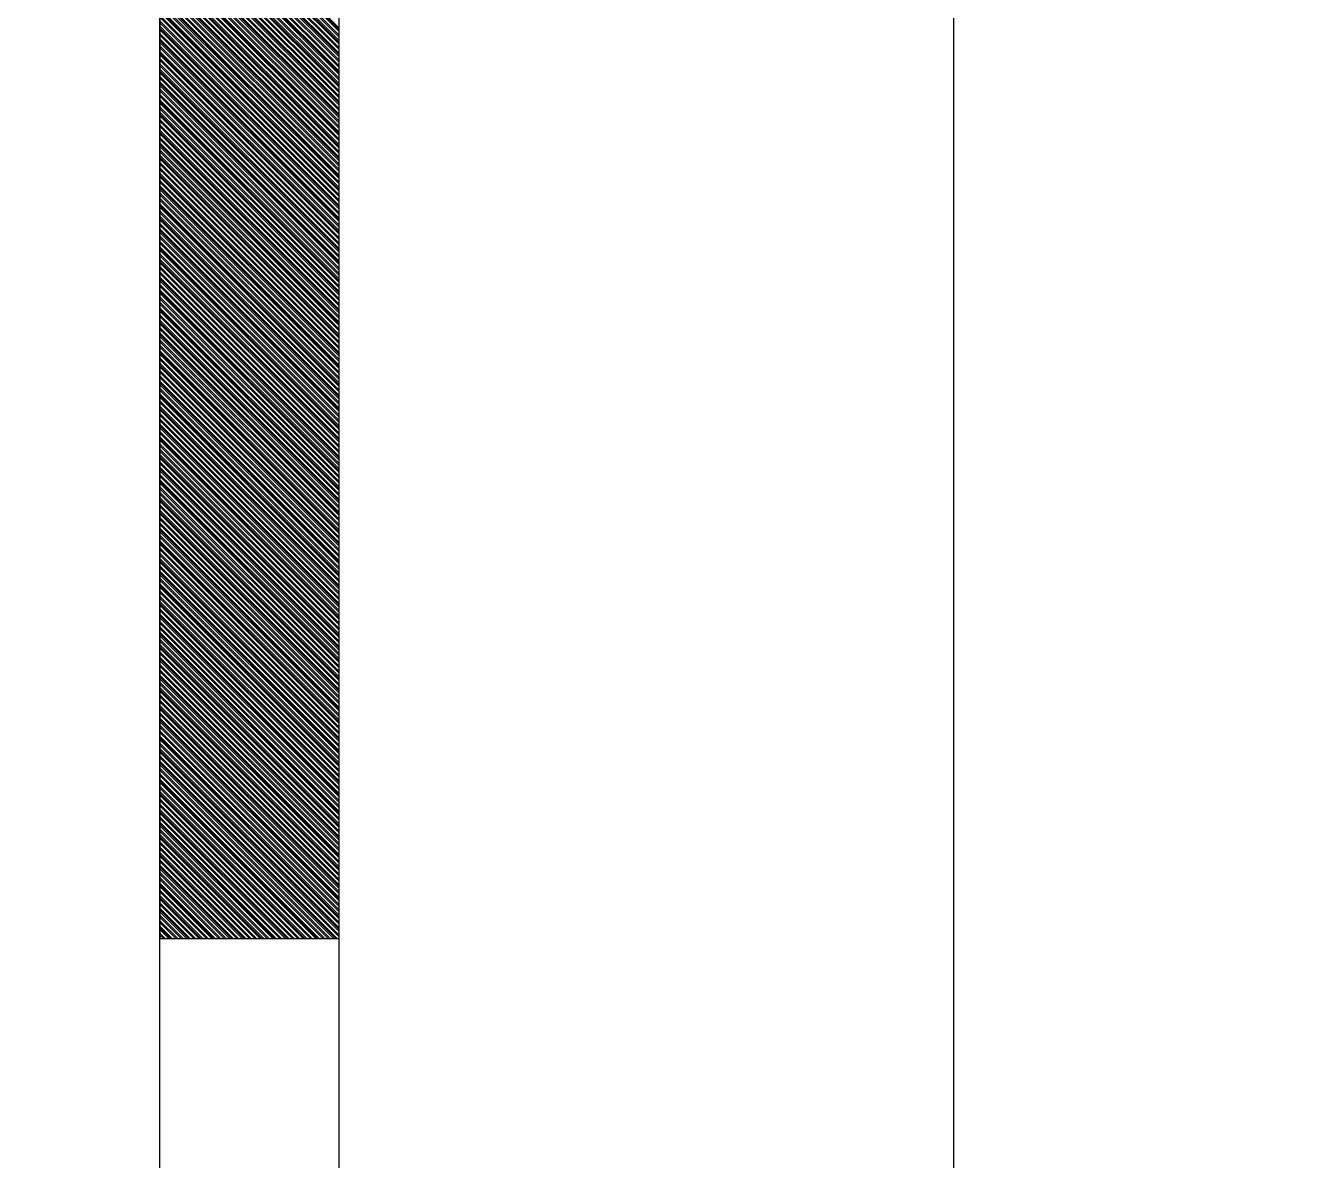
# Model space of a CAD drawing. Extents: x 731854 to 732444, y 4380981 to 4382008.
# Drawn here: x 732092.92 to 732099.99, y 4381909.77 to 4381916.11 of the extents above; entities that cross this region are included whole.
import ezdxf

# ---------------------------------------------------------------- set-up
doc = ezdxf.new("R2010")
doc.units = 0
doc.layers.get('0').update_dxf_attribs({"linetype": 'CONTINUOUS'})

msp = doc.modelspace()

# ---------------------------------------------------------------- linework, layer by layer
at = {"color": 0, "linetype": 'CONTINUOUS'}
for p, q in [((732093.67, 4381881.01), (732093.67, 4381981.01)), ((732093.67, 4381881.01), (732093.67, 4381981.01)), ((732094.67, 4381881.01), (732094.67, 4381981.01)), ((732094.67, 4381881.01), (732094.67, 4381981.01)), ((732094.67, 4381916.09), (732093.67, 4381917.09)), ((732094.67, 4381916.09), (732093.67, 4381917.09)), ((732094.67, 4381916.08), (732093.67, 4381917.08)), ((732094.67, 4381916.08), (732093.67, 4381917.08)), ((732094.67, 4381916.07), (732093.67, 4381917.07)), ((732094.67, 4381916.07), (732093.67, 4381917.07)), ((732094.67, 4381916.05), (732093.67, 4381917.05)), ((732094.67, 4381916.05), (732093.67, 4381917.05)), ((732094.67, 4381916.04), (732093.67, 4381917.04)), ((732094.67, 4381916.04), (732093.67, 4381917.04)), ((732094.67, 4381916.02), (732093.67, 4381917.02)), ((732094.67, 4381916.02), (732093.67, 4381917.02)), ((732094.67, 4381916.01), (732093.67, 4381917.01)), ((732094.67, 4381916.01), (732093.67, 4381917.01)), ((732094.67, 4381916), (732093.67, 4381917)), ((732094.67, 4381916), (732093.67, 4381917)), ((732094.67, 4381915.98), (732093.67, 4381916.98)), ((732094.67, 4381915.98), (732093.67, 4381916.98)), ((732094.67, 4381915.97), (732093.67, 4381916.97)), ((732094.67, 4381915.97), (732093.67, 4381916.97)), ((732094.67, 4381915.95), (732093.67, 4381916.95)), ((732094.67, 4381915.95), (732093.67, 4381916.95)), ((732094.67, 4381915.94), (732093.67, 4381916.94)), ((732094.67, 4381915.94), (732093.67, 4381916.94)), ((732094.67, 4381915.93), (732093.67, 4381916.93)), ((732094.67, 4381915.93), (732093.67, 4381916.93)), ((732094.67, 4381915.91), (732093.67, 4381916.91)), ((732094.67, 4381915.91), (732093.67, 4381916.91)), ((732094.67, 4381915.9), (732093.67, 4381916.9)), ((732094.67, 4381915.9), (732093.67, 4381916.9)), ((732094.67, 4381915.88), (732093.67, 4381916.88)), ((732094.67, 4381915.88), (732093.67, 4381916.88)), ((732094.67, 4381915.87), (732093.67, 4381916.87)), ((732094.67, 4381915.87), (732093.67, 4381916.87)), ((732094.67, 4381915.85), (732093.67, 4381916.85)), ((732094.67, 4381915.85), (732093.67, 4381916.85)), ((732094.67, 4381915.84), (732093.67, 4381916.84)), ((732094.67, 4381915.84), (732093.67, 4381916.84)), ((732094.67, 4381915.83), (732093.67, 4381916.83)), ((732094.67, 4381915.83), (732093.67, 4381916.83)), ((732094.67, 4381915.81), (732093.67, 4381916.81)), ((732094.67, 4381915.81), (732093.67, 4381916.81)), ((732094.67, 4381915.8), (732093.67, 4381916.8)), ((732094.67, 4381915.8), (732093.67, 4381916.8)), ((732094.67, 4381915.78), (732093.67, 4381916.78)), ((732094.67, 4381915.78), (732093.67, 4381916.78)), ((732094.67, 4381915.77), (732093.67, 4381916.77)), ((732094.67, 4381915.77), (732093.67, 4381916.77)), ((732094.67, 4381915.76), (732093.67, 4381916.76)), ((732094.67, 4381915.76), (732093.67, 4381916.76)), ((732094.67, 4381915.74), (732093.67, 4381916.74)), ((732094.67, 4381915.74), (732093.67, 4381916.74)), ((732094.67, 4381915.73), (732093.67, 4381916.73)), ((732094.67, 4381915.73), (732093.67, 4381916.73)), ((732094.67, 4381915.71), (732093.67, 4381916.71)), ((732094.67, 4381915.71), (732093.67, 4381916.71)), ((732094.67, 4381915.7), (732093.67, 4381916.7)), ((732094.67, 4381915.7), (732093.67, 4381916.7)), ((732094.67, 4381915.68), (732093.67, 4381916.68)), ((732094.67, 4381915.68), (732093.67, 4381916.68)), ((732094.67, 4381915.67), (732093.67, 4381916.67)), ((732094.67, 4381915.67), (732093.67, 4381916.67)), ((732094.67, 4381915.66), (732093.67, 4381916.66)), ((732094.67, 4381915.66), (732093.67, 4381916.66)), ((732094.67, 4381915.64), (732093.67, 4381916.64)), ((732094.67, 4381915.64), (732093.67, 4381916.64)), ((732094.67, 4381915.63), (732093.67, 4381916.63)), ((732094.67, 4381915.63), (732093.67, 4381916.63)), ((732094.67, 4381915.61), (732093.67, 4381916.61)), ((732094.67, 4381915.61), (732093.67, 4381916.61)), ((732094.67, 4381915.6), (732093.67, 4381916.6)), ((732094.67, 4381915.6), (732093.67, 4381916.6)), ((732094.67, 4381915.59), (732093.67, 4381916.59)), ((732094.67, 4381915.59), (732093.67, 4381916.59)), ((732094.67, 4381915.57), (732093.67, 4381916.57)), ((732094.67, 4381915.57), (732093.67, 4381916.57)), ((732094.67, 4381915.56), (732093.67, 4381916.56)), ((732094.67, 4381915.56), (732093.67, 4381916.56)), ((732094.67, 4381915.54), (732093.67, 4381916.54)), ((732094.67, 4381915.54), (732093.67, 4381916.54)), ((732094.67, 4381915.53), (732093.67, 4381916.53)), ((732094.67, 4381915.53), (732093.67, 4381916.53)), ((732094.67, 4381915.51), (732093.67, 4381916.51)), ((732094.67, 4381915.51), (732093.67, 4381916.51)), ((732094.67, 4381915.5), (732093.67, 4381916.5)), ((732094.67, 4381915.5), (732093.67, 4381916.5)), ((732094.67, 4381915.49), (732093.67, 4381916.49)), ((732094.67, 4381915.49), (732093.67, 4381916.49)), ((732094.67, 4381915.47), (732093.67, 4381916.47)), ((732094.67, 4381915.47), (732093.67, 4381916.47)), ((732094.67, 4381915.46), (732093.67, 4381916.46)), ((732094.67, 4381915.46), (732093.67, 4381916.46)), ((732094.67, 4381915.44), (732093.67, 4381916.44)), ((732094.67, 4381915.44), (732093.67, 4381916.44)), ((732094.67, 4381915.43), (732093.67, 4381916.43)), ((732094.67, 4381915.43), (732093.67, 4381916.43)), ((732094.67, 4381915.42), (732093.67, 4381916.42)), ((732094.67, 4381915.42), (732093.67, 4381916.42)), ((732094.67, 4381915.4), (732093.67, 4381916.4)), ((732094.67, 4381915.4), (732093.67, 4381916.4)), ((732094.67, 4381915.39), (732093.67, 4381916.39)), ((732094.67, 4381915.39), (732093.67, 4381916.39)), ((732094.67, 4381915.37), (732093.67, 4381916.37)), ((732094.67, 4381915.37), (732093.67, 4381916.37)), ((732094.67, 4381915.36), (732093.67, 4381916.36)), ((732094.67, 4381915.36), (732093.67, 4381916.36)), ((732094.67, 4381915.35), (732093.67, 4381916.35)), ((732094.67, 4381915.35), (732093.67, 4381916.35)), ((732094.67, 4381915.33), (732093.67, 4381916.33)), ((732094.67, 4381915.33), (732093.67, 4381916.33)), ((732094.67, 4381915.32), (732093.67, 4381916.32)), ((732094.67, 4381915.32), (732093.67, 4381916.32)), ((732094.67, 4381915.3), (732093.67, 4381916.3)), ((732094.67, 4381915.3), (732093.67, 4381916.3)), ((732094.67, 4381915.29), (732093.67, 4381916.29)), ((732094.67, 4381915.29), (732093.67, 4381916.29)), ((732094.67, 4381915.27), (732093.67, 4381916.27)), ((732094.67, 4381915.27), (732093.67, 4381916.27)), ((732094.67, 4381915.26), (732093.67, 4381916.26)), ((732094.67, 4381915.26), (732093.67, 4381916.26)), ((732094.67, 4381915.25), (732093.67, 4381916.25)), ((732094.67, 4381915.25), (732093.67, 4381916.25)), ((732094.67, 4381915.23), (732093.67, 4381916.23)), ((732094.67, 4381915.23), (732093.67, 4381916.23)), ((732094.67, 4381915.22), (732093.67, 4381916.22)), ((732094.67, 4381915.22), (732093.67, 4381916.22)), ((732094.67, 4381915.2), (732093.67, 4381916.2)), ((732094.67, 4381915.2), (732093.67, 4381916.2)), ((732094.67, 4381915.19), (732093.67, 4381916.19)), ((732094.67, 4381915.19), (732093.67, 4381916.19)), ((732094.67, 4381915.18), (732093.67, 4381916.18)), ((732094.67, 4381915.18), (732093.67, 4381916.18)), ((732094.67, 4381915.16), (732093.67, 4381916.16)), ((732094.67, 4381915.16), (732093.67, 4381916.16)), ((732094.67, 4381915.15), (732093.67, 4381916.15)), ((732094.67, 4381915.15), (732093.67, 4381916.15)), ((732094.67, 4381915.13), (732093.67, 4381916.13)), ((732094.67, 4381915.13), (732093.67, 4381916.13)), ((732094.67, 4381915.12), (732093.67, 4381916.12)), ((732094.67, 4381915.12), (732093.67, 4381916.12)), ((732094.67, 4381915.1), (732093.67, 4381916.1)), ((732094.67, 4381915.1), (732093.67, 4381916.1)), ((732094.67, 4381915.09), (732093.67, 4381916.09)), ((732094.67, 4381915.09), (732093.67, 4381916.09)), ((732094.67, 4381915.08), (732093.67, 4381916.08)), ((732094.67, 4381915.08), (732093.67, 4381916.08)), ((732094.67, 4381915.06), (732093.67, 4381916.06)), ((732094.67, 4381915.06), (732093.67, 4381916.06)), ((732094.67, 4381915.05), (732093.67, 4381916.05)), ((732094.67, 4381915.05), (732093.67, 4381916.05)), ((732094.67, 4381915.03), (732093.67, 4381916.03)), ((732094.67, 4381915.03), (732093.67, 4381916.03)), ((732094.67, 4381915.02), (732093.67, 4381916.02)), ((732094.67, 4381915.02), (732093.67, 4381916.02)), ((732094.67, 4381915.01), (732093.67, 4381916.01)), ((732094.67, 4381915.01), (732093.67, 4381916.01)), ((732094.67, 4381914.99), (732093.67, 4381915.99)), ((732094.67, 4381914.99), (732093.67, 4381915.99)), ((732094.67, 4381914.98), (732093.67, 4381915.98)), ((732094.67, 4381914.98), (732093.67, 4381915.98)), ((732094.67, 4381914.96), (732093.67, 4381915.96)), ((732094.67, 4381914.96), (732093.67, 4381915.96)), ((732094.67, 4381914.95), (732093.67, 4381915.95)), ((732094.67, 4381914.95), (732093.67, 4381915.95)), ((732094.67, 4381914.94), (732093.67, 4381915.94)), ((732094.67, 4381914.94), (732093.67, 4381915.94)), ((732094.67, 4381914.92), (732093.67, 4381915.92)), ((732094.67, 4381914.92), (732093.67, 4381915.92)), ((732094.67, 4381914.91), (732093.67, 4381915.91)), ((732094.67, 4381914.91), (732093.67, 4381915.91)), ((732094.67, 4381914.89), (732093.67, 4381915.89)), ((732094.67, 4381914.89), (732093.67, 4381915.89)), ((732094.67, 4381914.88), (732093.67, 4381915.88)), ((732094.67, 4381914.88), (732093.67, 4381915.88)), ((732094.67, 4381914.86), (732093.67, 4381915.86)), ((732094.67, 4381914.86), (732093.67, 4381915.86)), ((732094.67, 4381914.85), (732093.67, 4381915.85)), ((732094.67, 4381914.85), (732093.67, 4381915.85)), ((732094.67, 4381914.84), (732093.67, 4381915.84)), ((732094.67, 4381914.84), (732093.67, 4381915.84)), ((732094.67, 4381914.82), (732093.67, 4381915.82)), ((732094.67, 4381914.82), (732093.67, 4381915.82)), ((732094.67, 4381914.81), (732093.67, 4381915.81)), ((732094.67, 4381914.81), (732093.67, 4381915.81)), ((732094.67, 4381914.79), (732093.67, 4381915.79)), ((732094.67, 4381914.79), (732093.67, 4381915.79)), ((732094.67, 4381914.78), (732093.67, 4381915.78)), ((732094.67, 4381914.78), (732093.67, 4381915.78)), ((732094.67, 4381914.77), (732093.67, 4381915.77)), ((732094.67, 4381914.77), (732093.67, 4381915.77)), ((732094.67, 4381914.75), (732093.67, 4381915.75)), ((732094.67, 4381914.75), (732093.67, 4381915.75)), ((732094.67, 4381914.74), (732093.67, 4381915.74)), ((732094.67, 4381914.74), (732093.67, 4381915.74)), ((732094.67, 4381914.72), (732093.67, 4381915.72)), ((732094.67, 4381914.72), (732093.67, 4381915.72)), ((732094.67, 4381914.71), (732093.67, 4381915.71)), ((732094.67, 4381914.71), (732093.67, 4381915.71)), ((732094.67, 4381914.69), (732093.67, 4381915.69)), ((732094.67, 4381914.69), (732093.67, 4381915.69)), ((732094.67, 4381914.68), (732093.67, 4381915.68)), ((732094.67, 4381914.68), (732093.67, 4381915.68)), ((732094.67, 4381914.67), (732093.67, 4381915.67)), ((732094.67, 4381914.67), (732093.67, 4381915.67)), ((732094.67, 4381914.65), (732093.67, 4381915.65)), ((732094.67, 4381914.65), (732093.67, 4381915.65)), ((732094.67, 4381914.64), (732093.67, 4381915.64)), ((732094.67, 4381914.64), (732093.67, 4381915.64)), ((732094.67, 4381914.62), (732093.67, 4381915.62)), ((732094.67, 4381914.62), (732093.67, 4381915.62)), ((732094.67, 4381914.61), (732093.67, 4381915.61)), ((732094.67, 4381914.61), (732093.67, 4381915.61)), ((732094.67, 4381914.6), (732093.67, 4381915.6)), ((732094.67, 4381914.6), (732093.67, 4381915.6)), ((732094.67, 4381914.58), (732093.67, 4381915.58)), ((732094.67, 4381914.58), (732093.67, 4381915.58)), ((732094.67, 4381914.57), (732093.67, 4381915.57)), ((732094.67, 4381914.57), (732093.67, 4381915.57)), ((732094.67, 4381914.55), (732093.67, 4381915.55)), ((732094.67, 4381914.55), (732093.67, 4381915.55)), ((732094.67, 4381914.54), (732093.67, 4381915.54)), ((732094.67, 4381914.54), (732093.67, 4381915.54)), ((732094.67, 4381914.52), (732093.67, 4381915.52)), ((732094.67, 4381914.52), (732093.67, 4381915.52)), ((732094.67, 4381914.51), (732093.67, 4381915.51)), ((732094.67, 4381914.51), (732093.67, 4381915.51)), ((732094.67, 4381914.5), (732093.67, 4381915.5)), ((732094.67, 4381914.5), (732093.67, 4381915.5)), ((732094.67, 4381914.48), (732093.67, 4381915.48)), ((732094.67, 4381914.48), (732093.67, 4381915.48)), ((732094.67, 4381914.47), (732093.67, 4381915.47)), ((732094.67, 4381914.47), (732093.67, 4381915.47)), ((732094.67, 4381914.45), (732093.67, 4381915.45)), ((732094.67, 4381914.45), (732093.67, 4381915.45)), ((732094.67, 4381914.44), (732093.67, 4381915.44)), ((732094.67, 4381914.44), (732093.67, 4381915.44)), ((732094.67, 4381914.43), (732093.67, 4381915.43)), ((732094.67, 4381914.43), (732093.67, 4381915.43)), ((732094.67, 4381914.41), (732093.67, 4381915.41)), ((732094.67, 4381914.41), (732093.67, 4381915.41)), ((732094.67, 4381914.4), (732093.67, 4381915.4)), ((732094.67, 4381914.4), (732093.67, 4381915.4)), ((732094.67, 4381914.38), (732093.67, 4381915.38)), ((732094.67, 4381914.38), (732093.67, 4381915.38)), ((732094.67, 4381914.37), (732093.67, 4381915.37)), ((732094.67, 4381914.37), (732093.67, 4381915.37)), ((732094.67, 4381914.36), (732093.67, 4381915.36)), ((732094.67, 4381914.36), (732093.67, 4381915.36)), ((732094.67, 4381914.34), (732093.67, 4381915.34)), ((732094.67, 4381914.34), (732093.67, 4381915.34)), ((732094.67, 4381914.33), (732093.67, 4381915.33)), ((732094.67, 4381914.33), (732093.67, 4381915.33)), ((732094.67, 4381914.31), (732093.67, 4381915.31)), ((732094.67, 4381914.31), (732093.67, 4381915.31)), ((732094.67, 4381914.3), (732093.67, 4381915.3)), ((732094.67, 4381914.3), (732093.67, 4381915.3)), ((732094.67, 4381914.28), (732093.67, 4381915.28)), ((732094.67, 4381914.28), (732093.67, 4381915.28)), ((732094.67, 4381914.27), (732093.67, 4381915.27)), ((732094.67, 4381914.27), (732093.67, 4381915.27)), ((732094.67, 4381914.26), (732093.67, 4381915.26)), ((732094.67, 4381914.26), (732093.67, 4381915.26)), ((732094.67, 4381914.24), (732093.67, 4381915.24)), ((732094.67, 4381914.24), (732093.67, 4381915.24)), ((732094.67, 4381914.23), (732093.67, 4381915.23)), ((732094.67, 4381914.23), (732093.67, 4381915.23)), ((732094.67, 4381914.21), (732093.67, 4381915.21)), ((732094.67, 4381914.21), (732093.67, 4381915.21)), ((732094.67, 4381914.2), (732093.67, 4381915.2)), ((732094.67, 4381914.2), (732093.67, 4381915.2)), ((732094.67, 4381914.19), (732093.67, 4381915.19)), ((732094.67, 4381914.19), (732093.67, 4381915.19)), ((732094.67, 4381914.17), (732093.67, 4381915.17)), ((732094.67, 4381914.17), (732093.67, 4381915.17)), ((732094.67, 4381914.16), (732093.67, 4381915.16)), ((732094.67, 4381914.16), (732093.67, 4381915.16)), ((732094.67, 4381914.14), (732093.67, 4381915.14)), ((732094.67, 4381914.14), (732093.67, 4381915.14)), ((732094.67, 4381914.13), (732093.67, 4381915.13)), ((732094.67, 4381914.13), (732093.67, 4381915.13)), ((732094.67, 4381914.11), (732093.67, 4381915.11)), ((732094.67, 4381914.11), (732093.67, 4381915.11)), ((732094.67, 4381914.1), (732093.67, 4381915.1)), ((732094.67, 4381914.1), (732093.67, 4381915.1)), ((732094.67, 4381914.09), (732093.67, 4381915.09)), ((732094.67, 4381914.09), (732093.67, 4381915.09)), ((732094.67, 4381914.07), (732093.67, 4381915.07)), ((732094.67, 4381914.07), (732093.67, 4381915.07)), ((732094.67, 4381914.06), (732093.67, 4381915.06)), ((732094.67, 4381914.06), (732093.67, 4381915.06)), ((732094.67, 4381914.04), (732093.67, 4381915.04)), ((732094.67, 4381914.04), (732093.67, 4381915.04)), ((732094.67, 4381914.03), (732093.67, 4381915.03)), ((732094.67, 4381914.03), (732093.67, 4381915.03)), ((732094.67, 4381914.02), (732093.67, 4381915.02)), ((732094.67, 4381914.02), (732093.67, 4381915.02)), ((732094.67, 4381914), (732093.67, 4381915)), ((732094.67, 4381914), (732093.67, 4381915)), ((732094.67, 4381913.99), (732093.67, 4381914.99)), ((732094.67, 4381913.99), (732093.67, 4381914.99)), ((732094.67, 4381913.97), (732093.67, 4381914.97)), ((732094.67, 4381913.97), (732093.67, 4381914.97)), ((732094.67, 4381913.96), (732093.67, 4381914.96)), ((732094.67, 4381913.96), (732093.67, 4381914.96)), ((732094.67, 4381913.95), (732093.67, 4381914.95)), ((732094.67, 4381913.95), (732093.67, 4381914.95)), ((732094.67, 4381913.93), (732093.67, 4381914.93)), ((732094.67, 4381913.93), (732093.67, 4381914.93)), ((732094.67, 4381913.92), (732093.67, 4381914.92)), ((732094.67, 4381913.92), (732093.67, 4381914.92)), ((732094.67, 4381913.9), (732093.67, 4381914.9)), ((732094.67, 4381913.9), (732093.67, 4381914.9)), ((732094.67, 4381913.89), (732093.67, 4381914.89)), ((732094.67, 4381913.89), (732093.67, 4381914.89)), ((732094.67, 4381913.87), (732093.67, 4381914.87)), ((732094.67, 4381913.87), (732093.67, 4381914.87)), ((732094.67, 4381913.86), (732093.67, 4381914.86)), ((732094.67, 4381913.86), (732093.67, 4381914.86)), ((732094.67, 4381913.85), (732093.67, 4381914.85)), ((732094.67, 4381913.85), (732093.67, 4381914.85)), ((732094.67, 4381913.83), (732093.67, 4381914.83)), ((732094.67, 4381913.83), (732093.67, 4381914.83)), ((732094.67, 4381913.82), (732093.67, 4381914.82)), ((732094.67, 4381913.82), (732093.67, 4381914.82)), ((732094.67, 4381913.8), (732093.67, 4381914.8)), ((732094.67, 4381913.8), (732093.67, 4381914.8)), ((732094.67, 4381913.79), (732093.67, 4381914.79)), ((732094.67, 4381913.79), (732093.67, 4381914.79)), ((732094.67, 4381913.78), (732093.67, 4381914.78)), ((732094.67, 4381913.78), (732093.67, 4381914.78)), ((732094.67, 4381913.76), (732093.67, 4381914.76)), ((732094.67, 4381913.76), (732093.67, 4381914.76)), ((732094.67, 4381913.75), (732093.67, 4381914.75)), ((732094.67, 4381913.75), (732093.67, 4381914.75)), ((732094.67, 4381913.73), (732093.67, 4381914.73)), ((732094.67, 4381913.73), (732093.67, 4381914.73)), ((732094.67, 4381913.72), (732093.67, 4381914.72)), ((732094.67, 4381913.72), (732093.67, 4381914.72)), ((732094.67, 4381913.7), (732093.67, 4381914.7)), ((732094.67, 4381913.7), (732093.67, 4381914.7)), ((732094.67, 4381913.69), (732093.67, 4381914.69)), ((732094.67, 4381913.69), (732093.67, 4381914.69)), ((732094.67, 4381913.68), (732093.67, 4381914.68)), ((732094.67, 4381913.68), (732093.67, 4381914.68)), ((732094.67, 4381913.66), (732093.67, 4381914.66)), ((732094.67, 4381913.66), (732093.67, 4381914.66)), ((732094.67, 4381913.65), (732093.67, 4381914.65)), ((732094.67, 4381913.65), (732093.67, 4381914.65)), ((732094.67, 4381913.63), (732093.67, 4381914.63)), ((732094.67, 4381913.63), (732093.67, 4381914.63)), ((732094.67, 4381913.62), (732093.67, 4381914.62)), ((732094.67, 4381913.62), (732093.67, 4381914.62)), ((732094.67, 4381913.61), (732093.67, 4381914.61)), ((732094.67, 4381913.61), (732093.67, 4381914.61)), ((732094.67, 4381913.59), (732093.67, 4381914.59)), ((732094.67, 4381913.59), (732093.67, 4381914.59)), ((732094.67, 4381913.58), (732093.67, 4381914.58)), ((732094.67, 4381913.58), (732093.67, 4381914.58)), ((732094.67, 4381913.56), (732093.67, 4381914.56)), ((732094.67, 4381913.56), (732093.67, 4381914.56)), ((732094.67, 4381913.55), (732093.67, 4381914.55)), ((732094.67, 4381913.55), (732093.67, 4381914.55)), ((732094.67, 4381913.53), (732093.67, 4381914.53)), ((732094.67, 4381913.53), (732093.67, 4381914.53)), ((732094.67, 4381913.52), (732093.67, 4381914.52)), ((732094.67, 4381913.52), (732093.67, 4381914.52)), ((732094.67, 4381913.51), (732093.67, 4381914.51)), ((732094.67, 4381913.51), (732093.67, 4381914.51)), ((732094.67, 4381913.49), (732093.67, 4381914.49)), ((732094.67, 4381913.49), (732093.67, 4381914.49)), ((732094.67, 4381913.48), (732093.67, 4381914.48)), ((732094.67, 4381913.48), (732093.67, 4381914.48)), ((732094.67, 4381913.46), (732093.67, 4381914.46)), ((732094.67, 4381913.46), (732093.67, 4381914.46)), ((732094.67, 4381913.45), (732093.67, 4381914.45)), ((732094.67, 4381913.45), (732093.67, 4381914.45)), ((732094.67, 4381913.44), (732093.67, 4381914.44)), ((732094.67, 4381913.44), (732093.67, 4381914.44)), ((732094.67, 4381913.42), (732093.67, 4381914.42)), ((732094.67, 4381913.42), (732093.67, 4381914.42)), ((732094.67, 4381913.41), (732093.67, 4381914.41)), ((732094.67, 4381913.41), (732093.67, 4381914.41)), ((732094.67, 4381913.39), (732093.67, 4381914.39)), ((732094.67, 4381913.39), (732093.67, 4381914.39)), ((732094.67, 4381913.38), (732093.67, 4381914.38)), ((732094.67, 4381913.38), (732093.67, 4381914.38)), ((732094.67, 4381913.37), (732093.67, 4381914.37)), ((732094.67, 4381913.37), (732093.67, 4381914.37)), ((732094.67, 4381913.35), (732093.67, 4381914.35)), ((732094.67, 4381913.35), (732093.67, 4381914.35)), ((732094.67, 4381913.34), (732093.67, 4381914.34)), ((732094.67, 4381913.34), (732093.67, 4381914.34)), ((732094.67, 4381913.32), (732093.67, 4381914.32)), ((732094.67, 4381913.32), (732093.67, 4381914.32)), ((732094.67, 4381913.31), (732093.67, 4381914.31)), ((732094.67, 4381913.31), (732093.67, 4381914.31)), ((732094.67, 4381913.29), (732093.67, 4381914.29)), ((732094.67, 4381913.29), (732093.67, 4381914.29)), ((732094.67, 4381913.28), (732093.67, 4381914.28)), ((732094.67, 4381913.28), (732093.67, 4381914.28)), ((732094.67, 4381913.27), (732093.67, 4381914.27)), ((732094.67, 4381913.27), (732093.67, 4381914.27)), ((732094.67, 4381913.25), (732093.67, 4381914.25)), ((732094.67, 4381913.25), (732093.67, 4381914.25)), ((732094.67, 4381913.24), (732093.67, 4381914.24)), ((732094.67, 4381913.24), (732093.67, 4381914.24)), ((732094.67, 4381913.22), (732093.67, 4381914.22)), ((732094.67, 4381913.22), (732093.67, 4381914.22)), ((732094.67, 4381913.21), (732093.67, 4381914.21)), ((732094.67, 4381913.21), (732093.67, 4381914.21)), ((732094.67, 4381913.2), (732093.67, 4381914.2)), ((732094.67, 4381913.2), (732093.67, 4381914.2)), ((732094.67, 4381913.18), (732093.67, 4381914.18)), ((732094.67, 4381913.18), (732093.67, 4381914.18)), ((732094.67, 4381913.17), (732093.67, 4381914.17)), ((732094.67, 4381913.17), (732093.67, 4381914.17)), ((732094.67, 4381913.15), (732093.67, 4381914.15)), ((732094.67, 4381913.15), (732093.67, 4381914.15)), ((732094.67, 4381913.14), (732093.67, 4381914.14)), ((732094.67, 4381913.14), (732093.67, 4381914.14)), ((732094.67, 4381913.12), (732093.67, 4381914.12)), ((732094.67, 4381913.12), (732093.67, 4381914.12)), ((732094.67, 4381913.11), (732093.67, 4381914.11)), ((732094.67, 4381913.11), (732093.67, 4381914.11)), ((732094.67, 4381913.1), (732093.67, 4381914.1)), ((732094.67, 4381913.1), (732093.67, 4381914.1)), ((732094.67, 4381913.08), (732093.67, 4381914.08)), ((732094.67, 4381913.08), (732093.67, 4381914.08)), ((732094.67, 4381913.07), (732093.67, 4381914.07)), ((732094.67, 4381913.07), (732093.67, 4381914.07)), ((732094.67, 4381913.05), (732093.67, 4381914.05)), ((732094.67, 4381913.05), (732093.67, 4381914.05)), ((732094.67, 4381913.04), (732093.67, 4381914.04)), ((732094.67, 4381913.04), (732093.67, 4381914.04)), ((732094.67, 4381913.03), (732093.67, 4381914.03)), ((732094.67, 4381913.03), (732093.67, 4381914.03)), ((732094.67, 4381913.01), (732093.67, 4381914.01)), ((732094.67, 4381913.01), (732093.67, 4381914.01)), ((732094.67, 4381913), (732093.67, 4381914)), ((732094.67, 4381913), (732093.67, 4381914)), ((732094.67, 4381912.98), (732093.67, 4381913.98)), ((732094.67, 4381912.98), (732093.67, 4381913.98)), ((732094.67, 4381912.97), (732093.67, 4381913.97)), ((732094.67, 4381912.97), (732093.67, 4381913.97)), ((732094.67, 4381912.96), (732093.67, 4381913.96)), ((732094.67, 4381912.96), (732093.67, 4381913.96)), ((732094.67, 4381912.94), (732093.67, 4381913.94)), ((732094.67, 4381912.94), (732093.67, 4381913.94)), ((732094.67, 4381912.93), (732093.67, 4381913.93)), ((732094.67, 4381912.93), (732093.67, 4381913.93)), ((732094.67, 4381912.91), (732093.67, 4381913.91)), ((732094.67, 4381912.91), (732093.67, 4381913.91)), ((732094.67, 4381912.9), (732093.67, 4381913.9)), ((732094.67, 4381912.9), (732093.67, 4381913.9)), ((732094.67, 4381912.88), (732093.67, 4381913.88)), ((732094.67, 4381912.88), (732093.67, 4381913.88)), ((732094.67, 4381912.87), (732093.67, 4381913.87)), ((732094.67, 4381912.87), (732093.67, 4381913.87)), ((732094.67, 4381912.86), (732093.67, 4381913.86)), ((732094.67, 4381912.86), (732093.67, 4381913.86)), ((732094.67, 4381912.84), (732093.67, 4381913.84)), ((732094.67, 4381912.84), (732093.67, 4381913.84)), ((732094.67, 4381912.83), (732093.67, 4381913.83)), ((732094.67, 4381912.83), (732093.67, 4381913.83)), ((732094.67, 4381912.81), (732093.67, 4381913.81)), ((732094.67, 4381912.81), (732093.67, 4381913.81)), ((732094.67, 4381912.8), (732093.67, 4381913.8)), ((732094.67, 4381912.8), (732093.67, 4381913.8)), ((732094.67, 4381912.79), (732093.67, 4381913.79)), ((732094.67, 4381912.79), (732093.67, 4381913.79)), ((732094.67, 4381912.77), (732093.67, 4381913.77)), ((732094.67, 4381912.77), (732093.67, 4381913.77)), ((732094.67, 4381912.76), (732093.67, 4381913.76)), ((732094.67, 4381912.76), (732093.67, 4381913.76)), ((732094.67, 4381912.74), (732093.67, 4381913.74)), ((732094.67, 4381912.74), (732093.67, 4381913.74)), ((732094.67, 4381912.73), (732093.67, 4381913.73)), ((732094.67, 4381912.73), (732093.67, 4381913.73)), ((732094.67, 4381912.71), (732093.67, 4381913.71)), ((732094.67, 4381912.71), (732093.67, 4381913.71)), ((732094.67, 4381912.7), (732093.67, 4381913.7)), ((732094.67, 4381912.7), (732093.67, 4381913.7)), ((732094.67, 4381912.69), (732093.67, 4381913.69)), ((732094.67, 4381912.69), (732093.67, 4381913.69)), ((732094.67, 4381912.67), (732093.67, 4381913.67)), ((732094.67, 4381912.67), (732093.67, 4381913.67)), ((732094.67, 4381912.66), (732093.67, 4381913.66)), ((732094.67, 4381912.66), (732093.67, 4381913.66)), ((732094.67, 4381912.64), (732093.67, 4381913.64)), ((732094.67, 4381912.64), (732093.67, 4381913.64)), ((732094.67, 4381912.63), (732093.67, 4381913.63)), ((732094.67, 4381912.63), (732093.67, 4381913.63)), ((732094.67, 4381912.62), (732093.67, 4381913.62)), ((732094.67, 4381912.62), (732093.67, 4381913.62)), ((732094.67, 4381912.6), (732093.67, 4381913.6)), ((732094.67, 4381912.6), (732093.67, 4381913.6)), ((732094.67, 4381912.59), (732093.67, 4381913.59)), ((732094.67, 4381912.59), (732093.67, 4381913.59)), ((732094.67, 4381912.57), (732093.67, 4381913.57)), ((732094.67, 4381912.57), (732093.67, 4381913.57)), ((732094.67, 4381912.56), (732093.67, 4381913.56)), ((732094.67, 4381912.56), (732093.67, 4381913.56)), ((732094.67, 4381912.55), (732093.67, 4381913.55)), ((732094.67, 4381912.55), (732093.67, 4381913.55)), ((732094.67, 4381912.53), (732093.67, 4381913.53)), ((732094.67, 4381912.53), (732093.67, 4381913.53)), ((732094.67, 4381912.52), (732093.67, 4381913.52)), ((732094.67, 4381912.52), (732093.67, 4381913.52)), ((732094.67, 4381912.5), (732093.67, 4381913.5)), ((732094.67, 4381912.5), (732093.67, 4381913.5)), ((732094.67, 4381912.49), (732093.67, 4381913.49)), ((732094.67, 4381912.49), (732093.67, 4381913.49)), ((732094.67, 4381912.47), (732093.67, 4381913.47)), ((732094.67, 4381912.47), (732093.67, 4381913.47)), ((732094.67, 4381912.46), (732093.67, 4381913.46)), ((732094.67, 4381912.46), (732093.67, 4381913.46)), ((732094.67, 4381912.45), (732093.67, 4381913.45)), ((732094.67, 4381912.45), (732093.67, 4381913.45)), ((732094.67, 4381912.43), (732093.67, 4381913.43)), ((732094.67, 4381912.43), (732093.67, 4381913.43)), ((732094.67, 4381912.42), (732093.67, 4381913.42)), ((732094.67, 4381912.42), (732093.67, 4381913.42)), ((732094.67, 4381912.4), (732093.67, 4381913.4)), ((732094.67, 4381912.4), (732093.67, 4381913.4)), ((732094.67, 4381912.39), (732093.67, 4381913.39)), ((732094.67, 4381912.39), (732093.67, 4381913.39)), ((732094.67, 4381912.38), (732093.67, 4381913.38)), ((732094.67, 4381912.38), (732093.67, 4381913.38)), ((732094.67, 4381912.36), (732093.67, 4381913.36)), ((732094.67, 4381912.36), (732093.67, 4381913.36)), ((732094.67, 4381912.35), (732093.67, 4381913.35)), ((732094.67, 4381912.35), (732093.67, 4381913.35)), ((732094.67, 4381912.33), (732093.67, 4381913.33)), ((732094.67, 4381912.33), (732093.67, 4381913.33)), ((732094.67, 4381912.32), (732093.67, 4381913.32)), ((732094.67, 4381912.32), (732093.67, 4381913.32)), ((732094.67, 4381912.3), (732093.67, 4381913.3)), ((732094.67, 4381912.3), (732093.67, 4381913.3)), ((732094.67, 4381912.29), (732093.67, 4381913.29)), ((732094.67, 4381912.29), (732093.67, 4381913.29)), ((732094.67, 4381912.28), (732093.67, 4381913.28)), ((732094.67, 4381912.28), (732093.67, 4381913.28)), ((732094.67, 4381912.26), (732093.67, 4381913.26)), ((732094.67, 4381912.26), (732093.67, 4381913.26)), ((732094.67, 4381912.25), (732093.67, 4381913.25)), ((732094.67, 4381912.25), (732093.67, 4381913.25)), ((732094.67, 4381912.23), (732093.67, 4381913.23)), ((732094.67, 4381912.23), (732093.67, 4381913.23)), ((732094.67, 4381912.22), (732093.67, 4381913.22)), ((732094.67, 4381912.22), (732093.67, 4381913.22)), ((732094.67, 4381912.21), (732093.67, 4381913.21)), ((732094.67, 4381912.21), (732093.67, 4381913.21)), ((732094.67, 4381912.19), (732093.67, 4381913.19)), ((732094.67, 4381912.19), (732093.67, 4381913.19)), ((732094.67, 4381912.18), (732093.67, 4381913.18)), ((732094.67, 4381912.18), (732093.67, 4381913.18)), ((732094.67, 4381912.16), (732093.67, 4381913.16)), ((732094.67, 4381912.16), (732093.67, 4381913.16)), ((732094.67, 4381912.15), (732093.67, 4381913.15)), ((732094.67, 4381912.15), (732093.67, 4381913.15)), ((732094.67, 4381912.13), (732093.67, 4381913.13)), ((732094.67, 4381912.13), (732093.67, 4381913.13)), ((732094.67, 4381912.12), (732093.67, 4381913.12)), ((732094.67, 4381912.12), (732093.67, 4381913.12)), ((732094.67, 4381912.11), (732093.67, 4381913.11)), ((732094.67, 4381912.11), (732093.67, 4381913.11)), ((732094.67, 4381912.09), (732093.67, 4381913.09)), ((732094.67, 4381912.09), (732093.67, 4381913.09)), ((732094.67, 4381912.08), (732093.67, 4381913.08)), ((732094.67, 4381912.08), (732093.67, 4381913.08)), ((732094.67, 4381912.06), (732093.67, 4381913.06)), ((732094.67, 4381912.06), (732093.67, 4381913.06)), ((732094.67, 4381912.05), (732093.67, 4381913.05)), ((732094.67, 4381912.05), (732093.67, 4381913.05)), ((732094.67, 4381912.04), (732093.67, 4381913.04)), ((732094.67, 4381912.04), (732093.67, 4381913.04)), ((732094.67, 4381912.02), (732093.67, 4381913.02)), ((732094.67, 4381912.02), (732093.67, 4381913.02)), ((732094.67, 4381912.01), (732093.67, 4381913.01)), ((732094.67, 4381912.01), (732093.67, 4381913.01)), ((732094.67, 4381911.99), (732093.67, 4381912.99)), ((732094.67, 4381911.99), (732093.67, 4381912.99)), ((732094.67, 4381911.98), (732093.67, 4381912.98)), ((732094.67, 4381911.98), (732093.67, 4381912.98)), ((732094.67, 4381911.97), (732093.67, 4381912.97)), ((732094.67, 4381911.97), (732093.67, 4381912.97)), ((732094.67, 4381911.95), (732093.67, 4381912.95)), ((732094.67, 4381911.95), (732093.67, 4381912.95)), ((732094.67, 4381911.94), (732093.67, 4381912.94)), ((732094.67, 4381911.94), (732093.67, 4381912.94)), ((732094.67, 4381911.92), (732093.67, 4381912.92)), ((732094.67, 4381911.92), (732093.67, 4381912.92)), ((732094.67, 4381911.91), (732093.67, 4381912.91)), ((732094.67, 4381911.91), (732093.67, 4381912.91)), ((732094.67, 4381911.89), (732093.67, 4381912.89)), ((732094.67, 4381911.89), (732093.67, 4381912.89)), ((732094.67, 4381911.88), (732093.67, 4381912.88)), ((732094.67, 4381911.88), (732093.67, 4381912.88)), ((732094.67, 4381911.87), (732093.67, 4381912.87)), ((732094.67, 4381911.87), (732093.67, 4381912.87)), ((732094.67, 4381911.85), (732093.67, 4381912.85)), ((732094.67, 4381911.85), (732093.67, 4381912.85)), ((732094.67, 4381911.84), (732093.67, 4381912.84)), ((732094.67, 4381911.84), (732093.67, 4381912.84)), ((732094.67, 4381911.82), (732093.67, 4381912.82)), ((732094.67, 4381911.82), (732093.67, 4381912.82)), ((732094.67, 4381911.81), (732093.67, 4381912.81)), ((732094.67, 4381911.81), (732093.67, 4381912.81)), ((732094.67, 4381911.8), (732093.67, 4381912.8)), ((732094.67, 4381911.8), (732093.67, 4381912.8)), ((732094.67, 4381911.78), (732093.67, 4381912.78)), ((732094.67, 4381911.78), (732093.67, 4381912.78)), ((732094.67, 4381911.77), (732093.67, 4381912.77)), ((732094.67, 4381911.77), (732093.67, 4381912.77)), ((732094.67, 4381911.75), (732093.67, 4381912.75)), ((732094.67, 4381911.75), (732093.67, 4381912.75)), ((732094.67, 4381911.74), (732093.67, 4381912.74)), ((732094.67, 4381911.74), (732093.67, 4381912.74)), ((732094.67, 4381911.72), (732093.67, 4381912.72)), ((732094.67, 4381911.72), (732093.67, 4381912.72)), ((732094.67, 4381911.71), (732093.67, 4381912.71)), ((732094.67, 4381911.71), (732093.67, 4381912.71)), ((732094.67, 4381911.7), (732093.67, 4381912.7)), ((732094.67, 4381911.7), (732093.67, 4381912.7)), ((732094.67, 4381911.68), (732093.67, 4381912.68)), ((732094.67, 4381911.68), (732093.67, 4381912.68)), ((732094.67, 4381911.67), (732093.67, 4381912.67)), ((732094.67, 4381911.67), (732093.67, 4381912.67)), ((732094.67, 4381911.65), (732093.67, 4381912.65)), ((732094.67, 4381911.65), (732093.67, 4381912.65)), ((732094.67, 4381911.64), (732093.67, 4381912.64)), ((732094.67, 4381911.64), (732093.67, 4381912.64)), ((732094.67, 4381911.63), (732093.67, 4381912.63)), ((732094.67, 4381911.63), (732093.67, 4381912.63)), ((732094.67, 4381911.61), (732093.67, 4381912.61)), ((732094.67, 4381911.61), (732093.67, 4381912.61)), ((732094.67, 4381911.6), (732093.67, 4381912.6)), ((732094.67, 4381911.6), (732093.67, 4381912.6)), ((732094.67, 4381911.58), (732093.67, 4381912.58)), ((732094.67, 4381911.58), (732093.67, 4381912.58)), ((732094.67, 4381911.57), (732093.67, 4381912.57)), ((732094.67, 4381911.57), (732093.67, 4381912.57)), ((732094.67, 4381911.56), (732093.67, 4381912.56)), ((732094.67, 4381911.56), (732093.67, 4381912.56)), ((732094.67, 4381911.54), (732093.67, 4381912.54)), ((732094.67, 4381911.54), (732093.67, 4381912.54)), ((732094.67, 4381911.53), (732093.67, 4381912.53)), ((732094.67, 4381911.53), (732093.67, 4381912.53)), ((732094.67, 4381911.51), (732093.67, 4381912.51)), ((732094.67, 4381911.51), (732093.67, 4381912.51)), ((732094.67, 4381911.5), (732093.67, 4381912.5)), ((732094.67, 4381911.5), (732093.67, 4381912.5)), ((732094.67, 4381911.48), (732093.67, 4381912.48)), ((732094.67, 4381911.48), (732093.67, 4381912.48)), ((732094.67, 4381911.47), (732093.67, 4381912.47)), ((732094.67, 4381911.47), (732093.67, 4381912.47)), ((732094.67, 4381911.46), (732093.67, 4381912.46)), ((732094.67, 4381911.46), (732093.67, 4381912.46)), ((732094.67, 4381911.44), (732093.67, 4381912.44)), ((732094.67, 4381911.44), (732093.67, 4381912.44)), ((732094.67, 4381911.43), (732093.67, 4381912.43)), ((732094.67, 4381911.43), (732093.67, 4381912.43)), ((732094.67, 4381911.41), (732093.67, 4381912.41)), ((732094.67, 4381911.41), (732093.67, 4381912.41)), ((732094.67, 4381911.4), (732093.67, 4381912.4)), ((732094.67, 4381911.4), (732093.67, 4381912.4)), ((732094.67, 4381911.39), (732093.67, 4381912.39)), ((732094.67, 4381911.39), (732093.67, 4381912.39)), ((732094.67, 4381911.37), (732093.67, 4381912.37)), ((732094.67, 4381911.37), (732093.67, 4381912.37)), ((732094.67, 4381911.36), (732093.67, 4381912.36)), ((732094.67, 4381911.36), (732093.67, 4381912.36)), ((732094.67, 4381911.34), (732093.67, 4381912.34)), ((732094.67, 4381911.34), (732093.67, 4381912.34)), ((732094.67, 4381911.33), (732093.67, 4381912.33)), ((732094.67, 4381911.33), (732093.67, 4381912.33)), ((732094.67, 4381911.31), (732093.67, 4381912.31)), ((732094.67, 4381911.31), (732093.67, 4381912.31)), ((732094.67, 4381911.3), (732093.67, 4381912.3)), ((732094.67, 4381911.3), (732093.67, 4381912.3)), ((732094.67, 4381911.29), (732093.67, 4381912.29)), ((732094.67, 4381911.29), (732093.67, 4381912.29)), ((732094.67, 4381911.27), (732093.67, 4381912.27)), ((732094.67, 4381911.27), (732093.67, 4381912.27)), ((732094.67, 4381911.26), (732093.67, 4381912.26)), ((732094.67, 4381911.26), (732093.67, 4381912.26)), ((732094.67, 4381911.24), (732093.67, 4381912.24)), ((732094.67, 4381911.24), (732093.67, 4381912.24)), ((732094.67, 4381911.23), (732093.67, 4381912.23)), ((732094.67, 4381911.23), (732093.67, 4381912.23)), ((732094.67, 4381911.22), (732093.67, 4381912.22)), ((732094.67, 4381911.22), (732093.67, 4381912.22)), ((732094.67, 4381911.2), (732093.67, 4381912.2)), ((732094.67, 4381911.2), (732093.67, 4381912.2)), ((732094.67, 4381911.19), (732093.67, 4381912.19)), ((732094.67, 4381911.19), (732093.67, 4381912.19)), ((732094.67, 4381911.17), (732093.67, 4381912.17)), ((732094.67, 4381911.17), (732093.67, 4381912.17)), ((732094.67, 4381911.16), (732093.67, 4381912.16)), ((732094.67, 4381911.16), (732093.67, 4381912.16)), ((732094.67, 4381911.14), (732093.67, 4381912.14)), ((732094.67, 4381911.14), (732093.67, 4381912.14)), ((732094.67, 4381911.13), (732093.67, 4381912.13)), ((732094.67, 4381911.13), (732093.67, 4381912.13)), ((732094.67, 4381911.12), (732093.67, 4381912.12)), ((732094.67, 4381911.12), (732093.67, 4381912.12)), ((732094.67, 4381911.1), (732093.67, 4381912.1)), ((732094.67, 4381911.1), (732093.67, 4381912.1)), ((732094.67, 4381911.09), (732093.67, 4381912.09)), ((732094.67, 4381911.09), (732093.67, 4381912.09)), ((732094.67, 4381911.07), (732093.67, 4381912.07)), ((732094.67, 4381911.07), (732093.67, 4381912.07)), ((732094.67, 4381911.06), (732093.67, 4381912.06)), ((732094.67, 4381911.06), (732093.67, 4381912.06)), ((732094.67, 4381911.05), (732093.67, 4381912.05)), ((732094.67, 4381911.05), (732093.67, 4381912.05)), ((732094.67, 4381911.03), (732093.67, 4381912.03)), ((732094.67, 4381911.03), (732093.67, 4381912.03)), ((732094.67, 4381911.02), (732093.67, 4381912.02)), ((732094.67, 4381911.02), (732093.67, 4381912.02)), ((732094.66, 4381911.01), (732093.67, 4381912)), ((732094.66, 4381911.01), (732093.67, 4381912)), ((732094.65, 4381911.01), (732093.67, 4381911.99)), ((732094.65, 4381911.01), (732093.67, 4381911.99)), ((732094.64, 4381911.01), (732093.67, 4381911.98)), ((732094.64, 4381911.01), (732093.67, 4381911.98)), ((732094.62, 4381911.01), (732093.67, 4381911.96)), ((732094.62, 4381911.01), (732093.67, 4381911.96)), ((732094.61, 4381911.01), (732093.67, 4381911.95)), ((732094.61, 4381911.01), (732093.67, 4381911.95)), ((732094.59, 4381911.01), (732093.67, 4381911.93)), ((732094.59, 4381911.01), (732093.67, 4381911.93)), ((732094.58, 4381911.01), (732093.67, 4381911.92)), ((732094.58, 4381911.01), (732093.67, 4381911.92)), ((732094.56, 4381911.01), (732093.67, 4381911.9)), ((732094.56, 4381911.01), (732093.67, 4381911.9)), ((732094.55, 4381911.01), (732093.67, 4381911.89)), ((732094.55, 4381911.01), (732093.67, 4381911.89)), ((732094.54, 4381911.01), (732093.67, 4381911.88)), ((732094.54, 4381911.01), (732093.67, 4381911.88)), ((732094.52, 4381911.01), (732093.67, 4381911.86)), ((732094.52, 4381911.01), (732093.67, 4381911.86)), ((732094.51, 4381911.01), (732093.67, 4381911.85)), ((732094.51, 4381911.01), (732093.67, 4381911.85)), ((732094.49, 4381911.01), (732093.67, 4381911.83)), ((732094.49, 4381911.01), (732093.67, 4381911.83)), ((732094.48, 4381911.01), (732093.67, 4381911.82)), ((732094.48, 4381911.01), (732093.67, 4381911.82)), ((732094.47, 4381911.01), (732093.67, 4381911.81)), ((732094.47, 4381911.01), (732093.67, 4381911.81)), ((732094.45, 4381911.01), (732093.67, 4381911.79)), ((732094.45, 4381911.01), (732093.67, 4381911.79)), ((732094.44, 4381911.01), (732093.67, 4381911.78)), ((732094.44, 4381911.01), (732093.67, 4381911.78)), ((732094.42, 4381911.01), (732093.67, 4381911.76)), ((732094.42, 4381911.01), (732093.67, 4381911.76)), ((732094.41, 4381911.01), (732093.67, 4381911.75)), ((732094.41, 4381911.01), (732093.67, 4381911.75)), ((732094.39, 4381911.01), (732093.67, 4381911.73)), ((732094.39, 4381911.01), (732093.67, 4381911.73)), ((732094.38, 4381911.01), (732093.67, 4381911.72)), ((732094.38, 4381911.01), (732093.67, 4381911.72)), ((732094.37, 4381911.01), (732093.67, 4381911.71)), ((732094.37, 4381911.01), (732093.67, 4381911.71)), ((732094.35, 4381911.01), (732093.67, 4381911.69)), ((732094.35, 4381911.01), (732093.67, 4381911.69)), ((732094.34, 4381911.01), (732093.67, 4381911.68)), ((732094.34, 4381911.01), (732093.67, 4381911.68)), ((732094.32, 4381911.01), (732093.67, 4381911.66)), ((732094.32, 4381911.01), (732093.67, 4381911.66)), ((732094.31, 4381911.01), (732093.67, 4381911.65)), ((732094.31, 4381911.01), (732093.67, 4381911.65)), ((732094.3, 4381911.01), (732093.67, 4381911.64)), ((732094.3, 4381911.01), (732093.67, 4381911.64)), ((732094.28, 4381911.01), (732093.67, 4381911.62)), ((732094.28, 4381911.01), (732093.67, 4381911.62)), ((732094.27, 4381911.01), (732093.67, 4381911.61)), ((732094.27, 4381911.01), (732093.67, 4381911.61)), ((732094.25, 4381911.01), (732093.67, 4381911.59)), ((732094.25, 4381911.01), (732093.67, 4381911.59)), ((732094.24, 4381911.01), (732093.67, 4381911.58)), ((732094.24, 4381911.01), (732093.67, 4381911.58)), ((732094.23, 4381911.01), (732093.67, 4381911.57)), ((732094.23, 4381911.01), (732093.67, 4381911.57)), ((732094.21, 4381911.01), (732093.67, 4381911.55)), ((732094.21, 4381911.01), (732093.67, 4381911.55)), ((732094.2, 4381911.01), (732093.67, 4381911.54)), ((732094.2, 4381911.01), (732093.67, 4381911.54)), ((732094.18, 4381911.01), (732093.67, 4381911.52)), ((732094.18, 4381911.01), (732093.67, 4381911.52)), ((732094.17, 4381911.01), (732093.67, 4381911.51)), ((732094.17, 4381911.01), (732093.67, 4381911.51)), ((732094.15, 4381911.01), (732093.67, 4381911.49)), ((732094.15, 4381911.01), (732093.67, 4381911.49)), ((732094.14, 4381911.01), (732093.67, 4381911.48)), ((732094.14, 4381911.01), (732093.67, 4381911.48)), ((732094.13, 4381911.01), (732093.67, 4381911.47)), ((732094.13, 4381911.01), (732093.67, 4381911.47)), ((732094.11, 4381911.01), (732093.67, 4381911.45)), ((732094.11, 4381911.01), (732093.67, 4381911.45)), ((732094.1, 4381911.01), (732093.67, 4381911.44)), ((732094.1, 4381911.01), (732093.67, 4381911.44)), ((732094.08, 4381911.01), (732093.67, 4381911.42)), ((732094.08, 4381911.01), (732093.67, 4381911.42)), ((732094.07, 4381911.01), (732093.67, 4381911.41)), ((732094.07, 4381911.01), (732093.67, 4381911.41)), ((732094.06, 4381911.01), (732093.67, 4381911.4)), ((732094.06, 4381911.01), (732093.67, 4381911.4)), ((732094.04, 4381911.01), (732093.67, 4381911.38)), ((732094.04, 4381911.01), (732093.67, 4381911.38)), ((732094.03, 4381911.01), (732093.67, 4381911.37)), ((732094.03, 4381911.01), (732093.67, 4381911.37)), ((732094.01, 4381911.01), (732093.67, 4381911.35)), ((732094.01, 4381911.01), (732093.67, 4381911.35)), ((732094, 4381911.01), (732093.67, 4381911.34)), ((732094, 4381911.01), (732093.67, 4381911.34)), ((732093.98, 4381911.01), (732093.67, 4381911.32)), ((732093.98, 4381911.01), (732093.67, 4381911.32)), ((732093.97, 4381911.01), (732093.67, 4381911.31)), ((732093.97, 4381911.01), (732093.67, 4381911.31)), ((732093.96, 4381911.01), (732093.67, 4381911.3)), ((732093.96, 4381911.01), (732093.67, 4381911.3)), ((732093.94, 4381911.01), (732093.67, 4381911.28)), ((732093.94, 4381911.01), (732093.67, 4381911.28)), ((732093.93, 4381911.01), (732093.67, 4381911.27)), ((732093.93, 4381911.01), (732093.67, 4381911.27)), ((732093.91, 4381911.01), (732093.67, 4381911.25)), ((732093.91, 4381911.01), (732093.67, 4381911.25)), ((732093.9, 4381911.01), (732093.67, 4381911.24)), ((732093.9, 4381911.01), (732093.67, 4381911.24)), ((732093.89, 4381911.01), (732093.67, 4381911.23)), ((732093.89, 4381911.01), (732093.67, 4381911.23)), ((732093.87, 4381911.01), (732093.67, 4381911.21)), ((732093.87, 4381911.01), (732093.67, 4381911.21)), ((732093.86, 4381911.01), (732093.67, 4381911.2)), ((732093.86, 4381911.01), (732093.67, 4381911.2)), ((732093.84, 4381911.01), (732093.67, 4381911.18)), ((732093.84, 4381911.01), (732093.67, 4381911.18)), ((732093.83, 4381911.01), (732093.67, 4381911.17)), ((732093.83, 4381911.01), (732093.67, 4381911.17)), ((732093.82, 4381911.01), (732093.67, 4381911.16)), ((732093.82, 4381911.01), (732093.67, 4381911.16)), ((732093.8, 4381911.01), (732093.67, 4381911.14)), ((732093.8, 4381911.01), (732093.67, 4381911.14)), ((732093.79, 4381911.01), (732093.67, 4381911.13)), ((732093.79, 4381911.01), (732093.67, 4381911.13)), ((732093.77, 4381911.01), (732093.67, 4381911.11)), ((732093.77, 4381911.01), (732093.67, 4381911.11)), ((732093.76, 4381911.01), (732093.67, 4381911.1)), ((732093.76, 4381911.01), (732093.67, 4381911.1)), ((732093.74, 4381911.01), (732093.67, 4381911.08)), ((732093.74, 4381911.01), (732093.67, 4381911.08)), ((732093.73, 4381911.01), (732093.67, 4381911.07)), ((732093.73, 4381911.01), (732093.67, 4381911.07)), ((732093.72, 4381911.01), (732093.67, 4381911.06)), ((732093.72, 4381911.01), (732093.67, 4381911.06)), ((732093.7, 4381911.01), (732093.67, 4381911.04)), ((732093.7, 4381911.01), (732093.67, 4381911.04)), ((732093.69, 4381911.01), (732093.67, 4381911.03)), ((732093.69, 4381911.01), (732093.67, 4381911.03))]:
    msp.add_line(p, q, dxfattribs=at)
msp.add_lwpolyline([(732094.67, 4381911.01), (732094.67, 4381921.01), (732093.67, 4381921.01), (732093.67, 4381911.01)], close=True, dxfattribs=at)
msp.add_lwpolyline([(732094.67, 4381911.01), (732094.67, 4381921.01), (732093.67, 4381921.01), (732093.67, 4381911.01)], close=True, dxfattribs=at)

# ---------------------------------------------------------------- meshes
mesh = msp.add_polyface(dxfattribs=at)
corners = [(732162.5, 4380981), (731854.5, 4382007.5), (732444, 4380981), (732444, 4382007.5), (731854.5, 4380981)]
mesh.append_faces([[corners[k] for k in face] for face in [(0, 1, 4), (1, 0, 2, 3)]], dxfattribs={"vtx0": -1, "color": 0})
mesh = msp.add_polyface(dxfattribs=at)
corners = [(732145.58, 4381821), (732145.58, 4382001.5), (731864.5, 4382001.5), (731864.5, 4381821)]
mesh.append_faces([[corners[k] for k in face] for face in [(0, 1, 2, 3)]], dxfattribs={"color": 0})
mesh = msp.add_polyface(dxfattribs=at)
corners = [(732098.1, 4381828.19), (732098.1, 4381994.66), (732088.23, 4381994.66), (732088.23, 4381828.19)]
mesh.append_faces([[corners[k] for k in face] for face in [(0, 1, 2, 3)]], dxfattribs={"color": 0})

doc.saveas('drawing.dxf')
